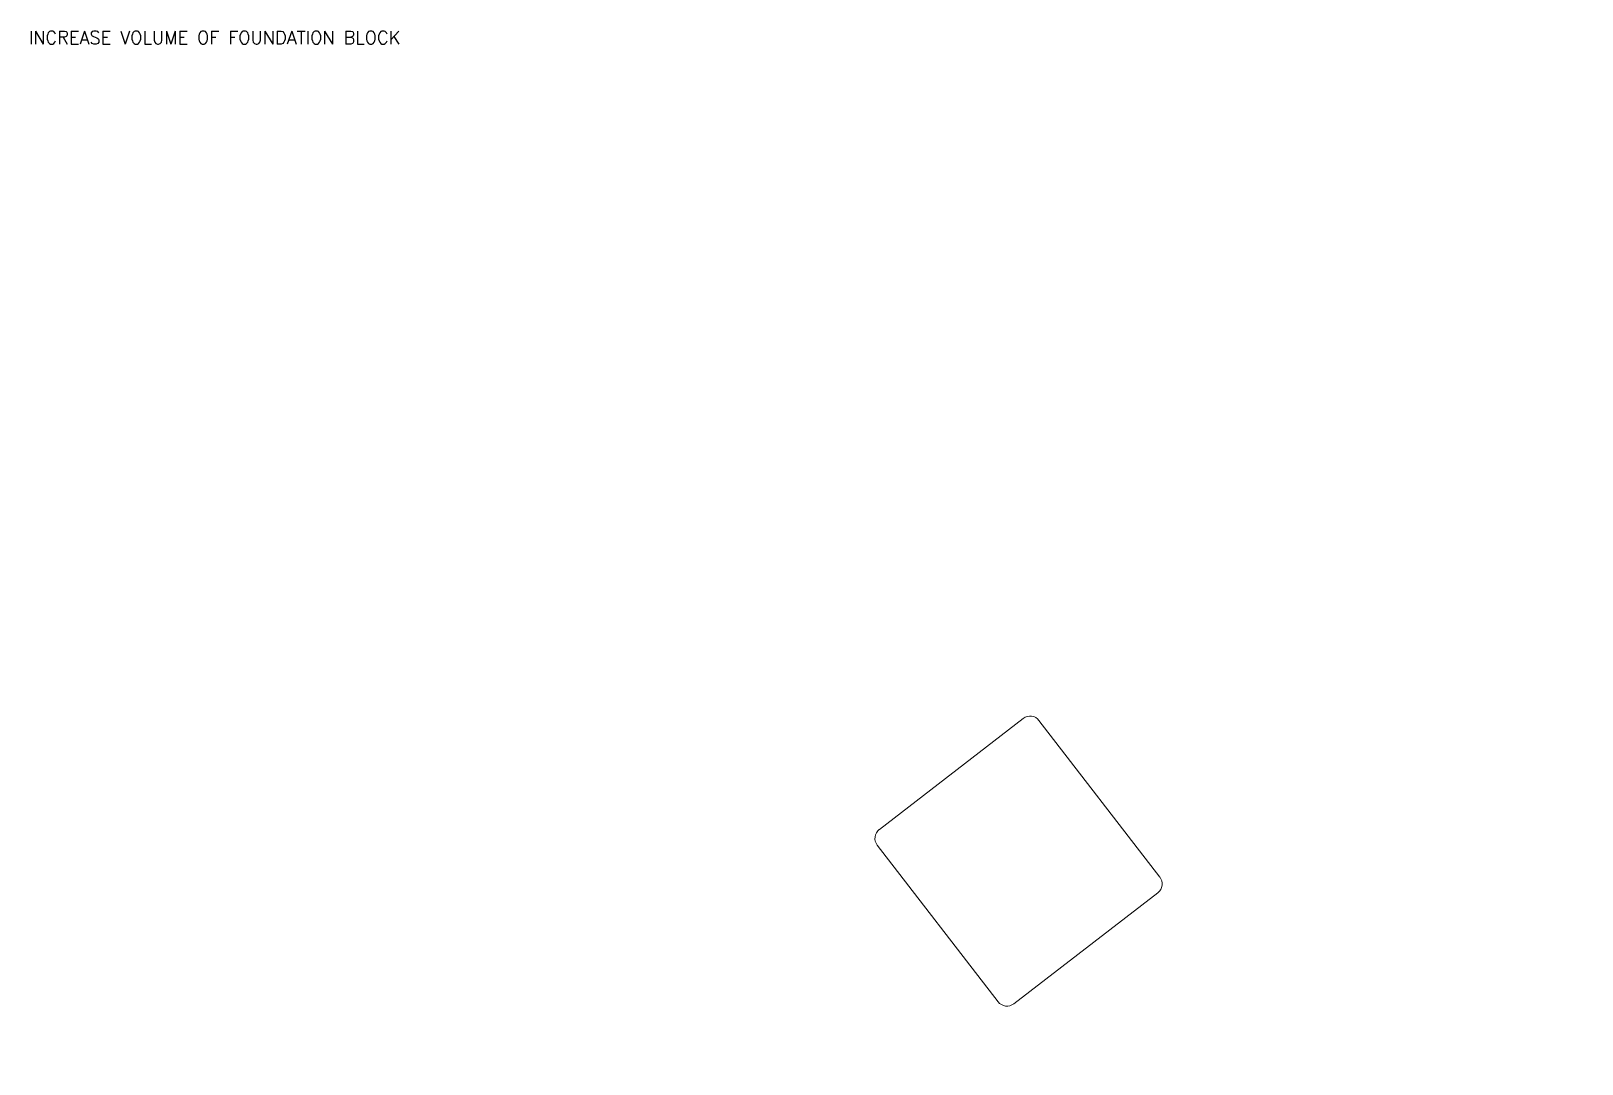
# Model space of a CAD drawing. Header units: inches. Extents: x 0 to 235202, y 0 to 186812.
# Drawn here: x 85484 to 139176, y 151061 to 186812 of the extents above; entities that cross this region are included whole.
import ezdxf
from ezdxf.enums import TextEntityAlignment as Align

# ---------------------------------------------------------------- set-up
doc = ezdxf.new("R2010")
doc.units = ezdxf.units.IN
doc.header["$MEASUREMENT"] = 0
doc.layers.add('DIM', color=251, linetype='Continuous', lineweight=0)
for name, color, linetype in [('GRID_TXT45', 4, 'Continuous'), ('M-X-BKGD', 8, 'Continuous'), ('WINDOW ELEV', 3, 'Continuous')]:
    doc.layers.add(name, color=color, linetype=linetype)
doc.styles.add('SIMPLEX', font='simplex.shx')
doc.styles.get("Standard").update_dxf_attribs({"font": 'arial.ttf'})
doc.linetypes.add('FENCE_LINE', pattern='A,0.5,-0.1,["X",Standard,S=0.1,R=0,X=-0.02,Y=-0.05],-0.1', length=0.7)

# ---------------------------------------------------------------- blocks, each defined once
blk = doc.blocks.new('FLOOR PLAN REV 2')
at = {"layer": 'DIM', "color": 8, "linetype": 'Continuous'}
for p, q in [((40377, 259006), (45359, 262850)), ((45903, 262780), (50085, 257359)), ((44488, 253042), (40306, 258463)), ((50015, 256816), (45032, 252972))]:
    blk.add_line(p, q, dxfattribs=at)
for centre, radius, start, end in [((76434, 292014), 51111, 236.5614, 351.1141), ((45596, 262543), 388, 37.6483, 127.6483), ((40613, 258699), 388, 127.6483, 217.6483), ((49778, 257123), 388, 307.6483, 37.6483), ((44795, 253279), 388, 217.6483, 307.6483)]:
    blk.add_arc(centre, radius, start, end, dxfattribs=at)
at = {"layer": 'DIM', "color": 8, "linetype": 'FENCE_LINE', "ltscale": 25}
blk.add_arc((76434, 292014), 54111, 255.1469, 351.1141, dxfattribs=at)
at = {"layer": 'GRID_TXT45', "color": 8, "style": 'SIMPLEX'}
for p in [(53803, 233268), (53803, 227018), (53803, 220768)]:
    blk.add_attdef('GRD_TXT', text='', height=450, rotation=180, dxfattribs=at).set_placement(p, align=Align.MIDDLE_CENTER)
blk = doc.blocks.new('PLAN REV 1')
at = {"layer": 'WINDOW ELEV', "color": 1}
blk.add_blockref('FLOOR PLAN REV 2', (115855, -22752), dxfattribs=at)

msp = doc.modelspace()

# ---------------------------------------------------------------- block references
at = {"layer": 'M-X-BKGD', "color": 8}
msp.add_blockref('PLAN REV 1', (-41380, -77075), dxfattribs=at)

# ---------------------------------------------------------------- texts
at = {"layer": 'DIM', "color": 2, "style": 'SIMPLEX'}
msp.add_text('INCREASE VOLUME OF FOUNDATION BLOCK', height=450, dxfattribs=at).set_placement((85407, 186362))

doc.saveas('drawing.dxf')
